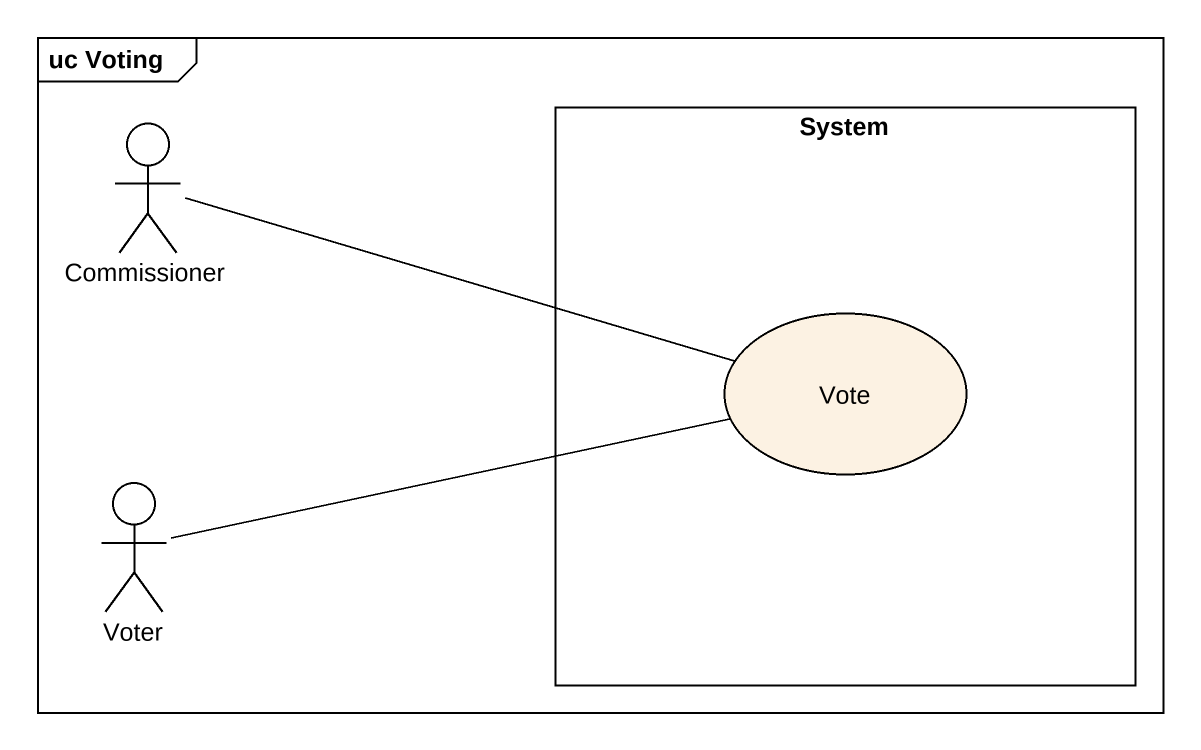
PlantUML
@startuml
mainframe uc Voting
actor Commissioner
rectangle System {
  usecase Vote
}
actor Voter
Commissioner -right- Vote
Voter -right- Vote
@enduml
